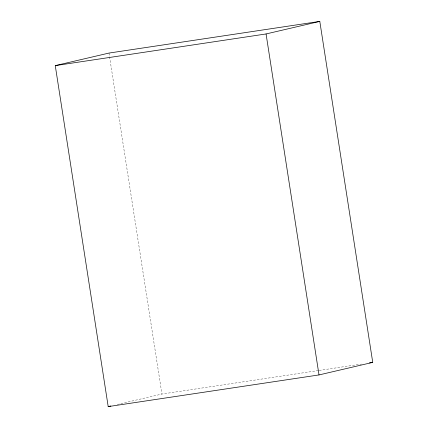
<?xml version="1.0" encoding="UTF-8"?>
<svg xmlns="http://www.w3.org/2000/svg" width="428" height="428" viewBox="0 0 428 428"><rect width="100%" height="100%" fill="white"/><g stroke="black" fill="none" stroke-linecap="round" stroke-linejoin="round"><path stroke-width="0.32" stroke-dasharray="2.14 1.6" d="M117.261 404.481L161.934 394.044L318.55 370.52M319.213 370.418L361.505 364.067M108.99 53.067L161.934 394.044"/><path stroke-width="0.64" d="M55.26 65.618L108.99 53.067L319.802 21.4L372.74 362.382L319.01 374.933L108.198 406.6L55.26 65.618L266.066 33.956L319.802 21.4M108.198 406.6L110.788 405.995M369.439 362.874L372.74 362.382M266.066 33.956L319.01 374.933"/></g></svg>
